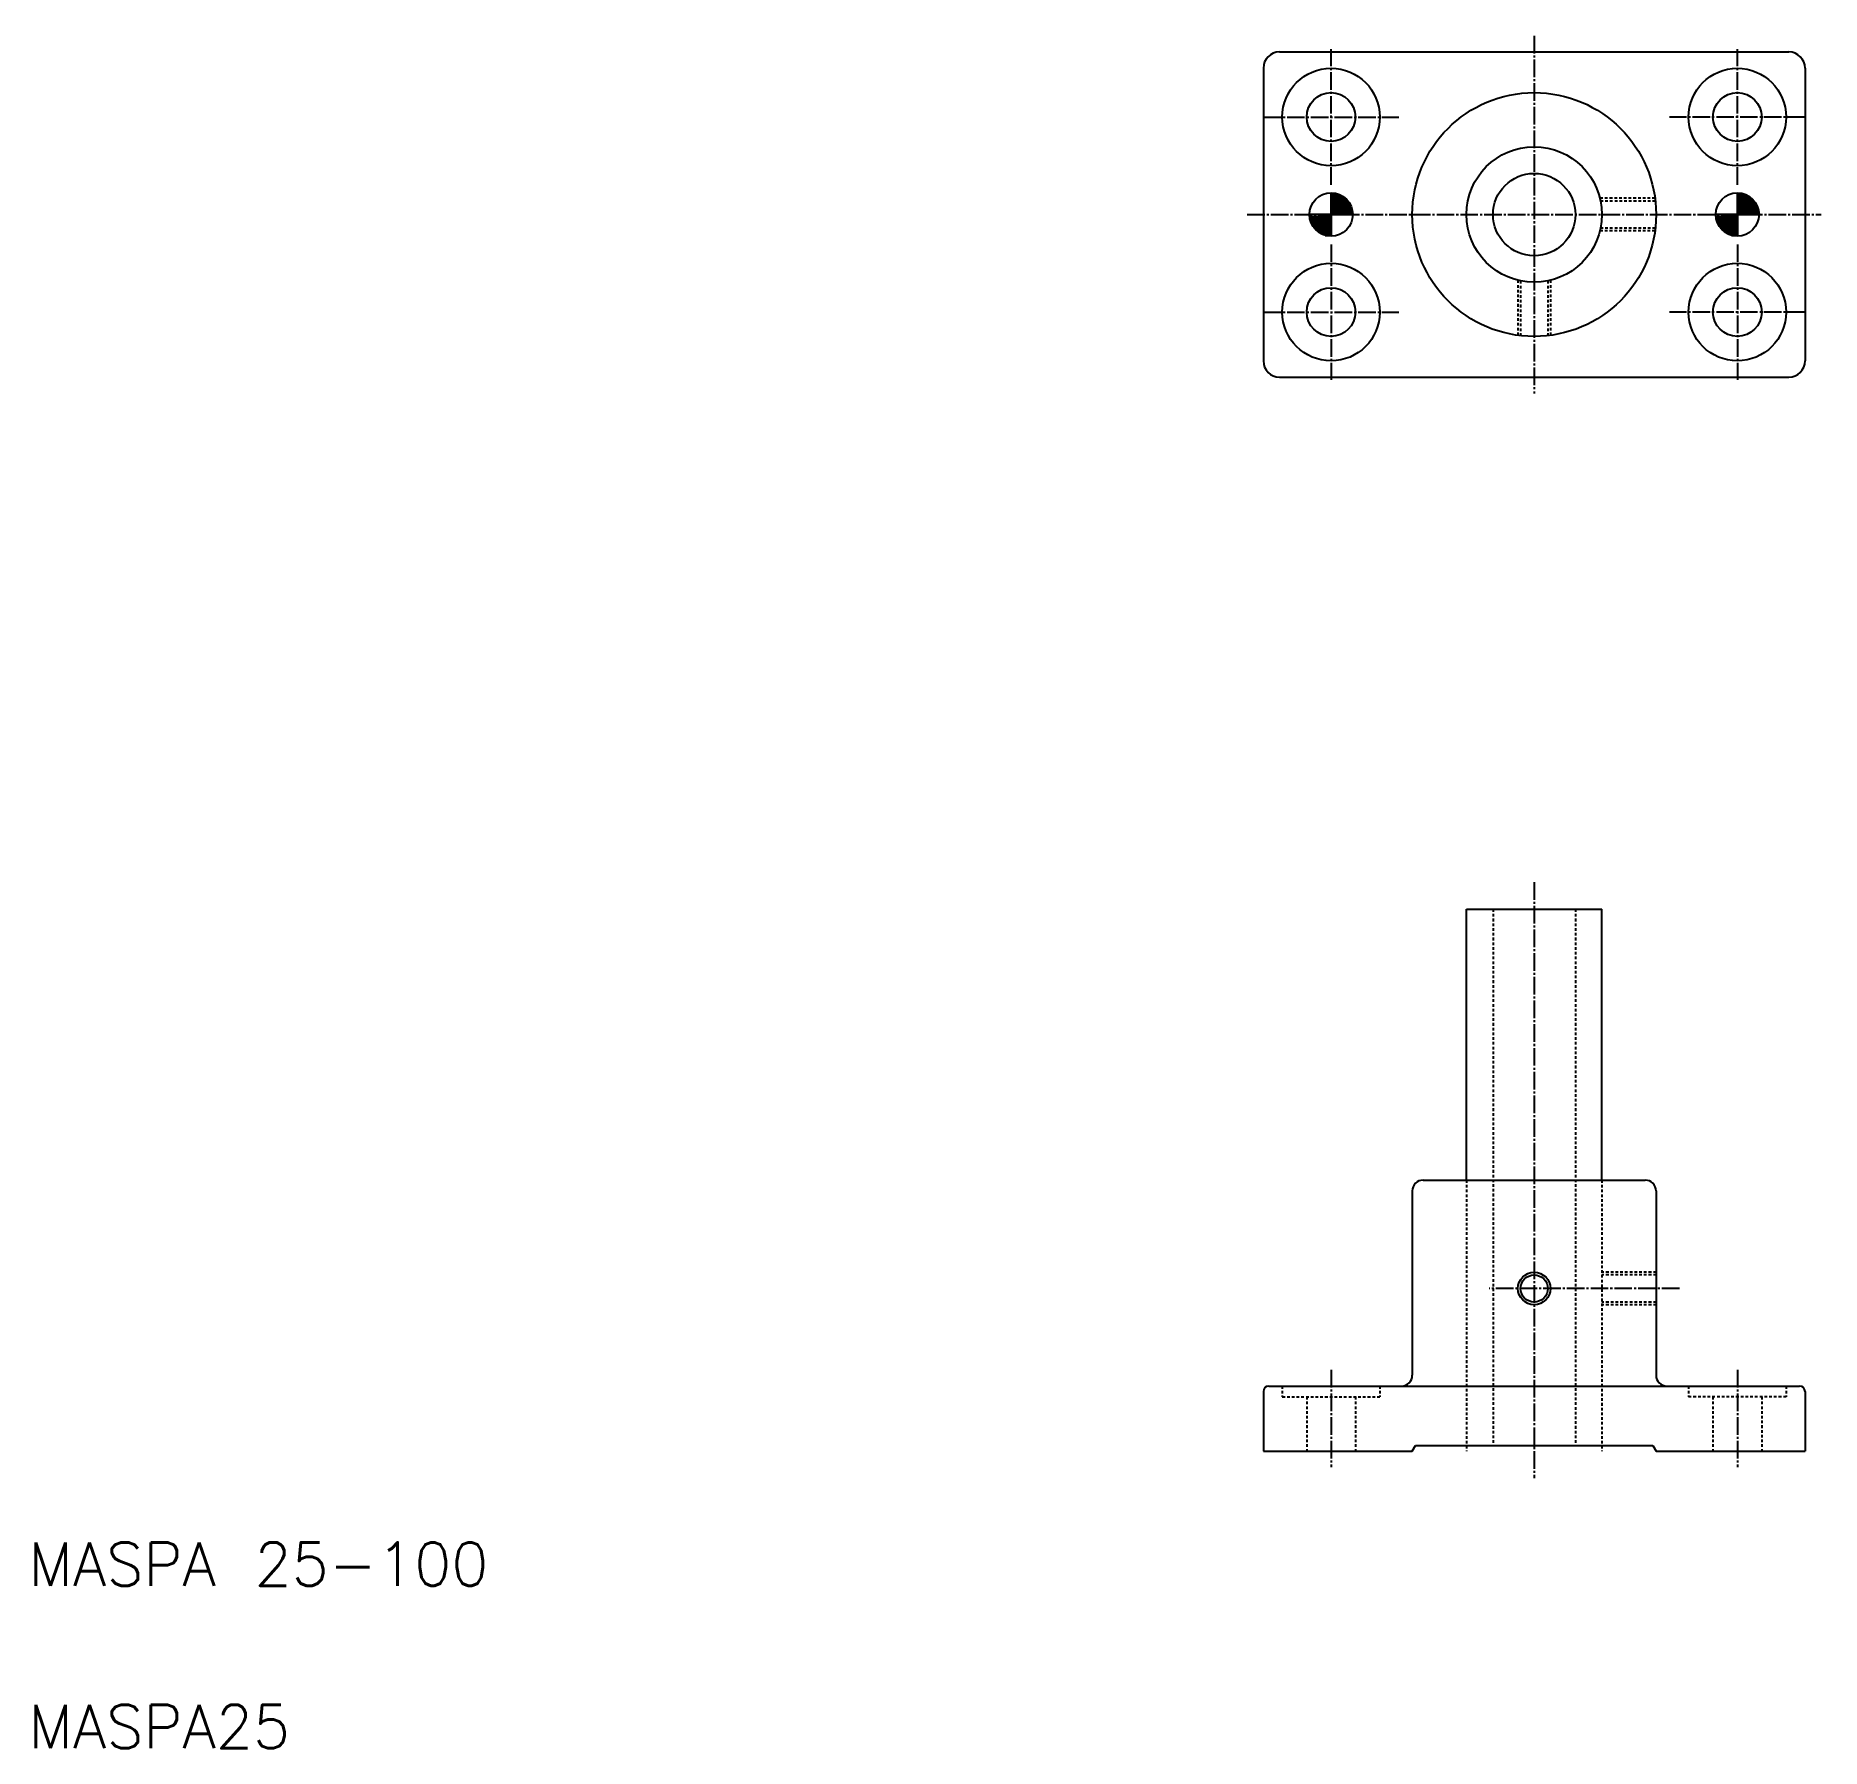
# Model space of a CAD drawing. Extents: x 21 to 351, y 20 to 336.
import ezdxf

# ---------------------------------------------------------------- set-up
doc = ezdxf.new("R2010")
doc.units = 0
doc.header["$LTSCALE"] = 0.25
doc.linetypes.add('CENTER', pattern=[17.5, 13, -1.5, 1.5, -1.5])
doc.linetypes.add('DASHED', pattern=[3.5, 2, -1.5])
doc.layers.get('0').update_dxf_attribs({"linetype": 'CONTINUOUS'})
doc.layers.add('CENTER', color=1, linetype='CENTER')
doc.styles.get("Standard").update_dxf_attribs({"font": 'txt', "bigfont": 'BIGFONT'})

msp = doc.modelspace()

# ---------------------------------------------------------------- linework, layer by layer
for p, q in [((251, 333.04), (345, 333.04)), ((248, 330.04), (248, 276.04)), ((348, 330.04), (348, 276.04)), ((260.5, 303.04), (260.5, 307.04)), ((260.5, 306.89), (261.58, 306.89)), ((335.5, 303.04), (335.5, 307.04)), ((335.5, 306.89), (336.58, 306.89)), ((260.5, 306.54), (262.43, 306.54)), ((260.5, 306.19), (262.96, 306.19)), ((260.5, 305.84), (263.35, 305.84)), ((260.5, 305.49), (263.66, 305.49)), ((260.5, 305.14), (263.9, 305.14)), ((260.5, 304.79), (264.09, 304.79)), ((260.5, 304.44), (264.24, 304.44)), ((260.5, 304.09), (264.36, 304.09)), ((260.5, 303.74), (264.44, 303.74)), ((260.5, 303.39), (264.48, 303.39)), ((335.5, 306.54), (337.43, 306.54)), ((335.5, 306.19), (337.96, 306.19)), ((335.5, 305.84), (338.35, 305.84)), ((335.5, 305.49), (338.66, 305.49)), ((335.5, 305.14), (338.9, 305.14)), ((335.5, 304.79), (339.09, 304.79)), ((335.5, 304.44), (339.24, 304.44)), ((335.5, 304.09), (339.36, 304.09)), ((335.5, 303.74), (339.44, 303.74)), ((335.5, 303.39), (339.48, 303.39)), ((260.5, 303.04), (256.5, 303.04)), ((256.51, 302.69), (260.5, 302.69)), ((256.56, 302.34), (260.5, 302.34)), ((256.64, 301.99), (260.5, 301.99)), ((256.75, 301.64), (260.5, 301.64)), ((256.9, 301.29), (260.5, 301.29)), ((257.09, 300.94), (260.5, 300.94)), ((257.33, 300.59), (260.5, 300.59)), ((257.64, 300.24), (260.5, 300.24)), ((260.5, 303.04), (264.5, 303.04)), ((260.5, 303.04), (264.5, 303.04)), ((260.5, 303.04), (260.5, 299.04)), ((335.5, 303.04), (331.5, 303.04)), ((331.51, 302.69), (335.5, 302.69)), ((331.56, 302.34), (335.5, 302.34)), ((331.64, 301.99), (335.5, 301.99)), ((331.75, 301.64), (335.5, 301.64)), ((331.9, 301.29), (335.5, 301.29)), ((332.09, 300.94), (335.5, 300.94)), ((332.33, 300.59), (335.5, 300.59)), ((332.64, 300.24), (335.5, 300.24)), ((335.5, 303.04), (335.5, 299.04)), ((335.5, 303.04), (339.5, 303.04)), ((335.5, 303.04), (339.5, 303.04)), ((258.03, 299.89), (260.5, 299.89)), ((258.56, 299.54), (260.5, 299.54)), ((259.41, 299.19), (260.5, 299.19)), ((333.03, 299.89), (335.5, 299.89)), ((333.56, 299.54), (335.5, 299.54)), ((334.41, 299.19), (335.5, 299.19)), ((251, 273.04), (345, 273.04)), ((285.5, 174.85), (310.5, 174.85)), ((285.5, 124.85), (285.5, 174.85)), ((310.5, 124.85), (310.5, 174.85)), ((275.5, 122.85), (275.5, 88.85)), ((277.5, 124.85), (318.5, 124.85)), ((287.75, 124.85), (287.75, 124.85)), ((298, 124.85), (298, 124.85)), ((320.5, 122.85), (320.5, 88.85)), ((248, 85.85), (248, 74.85)), ((249, 86.85), (347, 86.85)), ((348, 85.85), (348, 74.85)), ((275.5, 74.85), (276.07, 75.85)), ((276.07, 75.85), (319.92, 75.85)), ((319.92, 75.85), (320.5, 74.85)), ((248, 74.85), (275.5, 74.85)), ((320.5, 74.85), (348, 74.85))]:
    msp.add_line(p, q)
at = {"color": 3, "linetype": 'DASHED'}
for p, q in [((320.3, 306.04), (310.13, 306.04)), ((320.36, 305.54), (310.25, 305.54)), ((320.3, 300.04), (310.13, 300.04)), ((320.36, 300.54), (310.25, 300.54)), ((295, 290.91), (295, 280.74)), ((295.5, 290.79), (295.5, 280.68)), ((300.5, 290.79), (300.5, 280.68)), ((301, 290.91), (301, 280.74)), ((290.4, 174.85), (290.4, 75.85)), ((305.6, 174.85), (305.6, 75.85)), ((285.5, 124.85), (285.5, 74.85)), ((310.5, 124.85), (310.5, 74.85)), ((320.5, 107.85), (310.5, 107.85)), ((320.5, 107.35), (310.5, 107.35)), ((320.5, 102.35), (310.5, 102.35)), ((320.5, 101.85), (310.5, 101.85)), ((251.5, 86.85), (251.5, 84.85)), ((269.5, 86.85), (269.5, 84.85)), ((326.5, 86.85), (326.5, 84.85)), ((344.5, 86.85), (344.5, 84.85)), ((251.5, 84.85), (269.5, 84.85)), ((256, 84.85), (256, 74.85)), ((265, 84.85), (265, 74.85)), ((344.5, 84.85), (326.5, 84.85)), ((331, 84.85), (331, 74.85)), ((340, 84.85), (340, 74.85))]:
    msp.add_line(p, q, dxfattribs=at)
for centre, radius in [((260.5, 321.04), 9), ((335.5, 321.04), 9), ((260.5, 321.04), 4.5), ((298, 303.04), 22.5), ((335.5, 321.04), 4.5), ((298, 303.04), 12.5), ((298, 303.04), 7.6), ((260.5, 303.04), 4), ((335.5, 303.04), 4), ((260.5, 285.04), 9), ((335.5, 285.04), 9), ((260.5, 285.04), 4.5), ((335.5, 285.04), 4.5), ((298, 104.85), 2.5)]:
    msp.add_circle(centre, radius)
at = {"color": 3}
msp.add_circle((298, 104.85), 3, dxfattribs=at)
for centre, radius, start, end in [((251, 330.04), 3, 90, 180), ((345, 330.04), 3, 0, 90), ((251, 276.04), 3, 180, 270), ((345, 276.04), 3, 270, 0), ((277.5, 122.85), 2, 90, 180), ((318.5, 122.85), 2, 0, 90), ((249, 85.85), 1, 90, 180), ((273.5, 88.85), 2, 270, 0), ((322.5, 88.85), 2, 180, 270), ((347, 85.85), 1, 0, 90)]:
    msp.add_arc(centre, radius, start, end)
at = {"layer": 'CENTER', "color": 1, "linetype": 'CENTER'}
for p, q in [((260.5, 308.54), (260.5, 333.54)), ((298, 336.04), (298, 270.04)), ((335.5, 308.54), (335.5, 333.54)), ((248, 321.04), (273, 321.04)), ((348, 321.04), (323, 321.04)), ((245, 303.04), (351, 303.04)), ((260.5, 297.54), (260.5, 272.54)), ((335.5, 297.54), (335.5, 272.54)), ((248, 285.04), (273, 285.04)), ((348, 285.04), (323, 285.04)), ((298, 179.85), (298, 69.85)), ((324.8, 104.85), (289.7, 104.85)), ((260.5, 89.85), (260.5, 71.85)), ((335.5, 89.85), (335.5, 71.85))]:
    msp.add_line(p, q, dxfattribs=at)

# ---------------------------------------------------------------- texts
for s, p in [('MASPA 25-100', (20, 50)), ('MASPA25', (20, 20))]:
    msp.add_text(s, height=8).set_placement(p)

doc.saveas('drawing.dxf')
